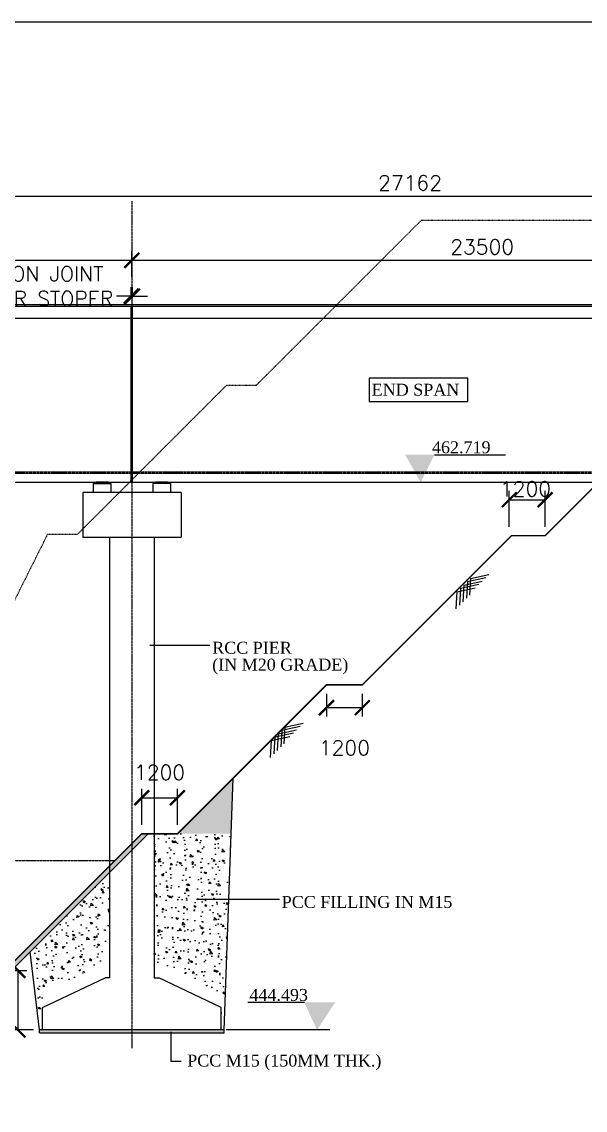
# Model space of a CAD drawing. Header units: inches. Extents: x -400915 to 515323, y 79868 to 577806.
# Drawn here: x 69791 to 88691, y 295461 to 331975 of the extents above; entities that cross this region are included whole.
import ezdxf

# ---------------------------------------------------------------- set-up
doc = ezdxf.new("R2010")
doc.units = ezdxf.units.IN
doc.header["$LTSCALE"] = 0.315
doc.header["$MEASUREMENT"] = 0
for name, pattern in [('ACAD_ISO03W100', [30, 12, -18]), ('CENTER', [50.8, 31.75, -6.35, 6.35, -6.35]), ('HIDDEN', [9.525, 6.35, -3.175])]:
    doc.linetypes.add(name, pattern=pattern)
doc.layers.get('0').update_dxf_attribs({"color": 9})
for name, color, linetype in [('CL', 5, 'CENTER'), ('exg canal', 253, 'Continuous'), ('rec', 7, 'Continuous'), ('stru', 2, 'Continuous')]:
    doc.layers.add(name, color=color, linetype=linetype)
for name, color, linetype, lineweight in [('crass barrier', 1, 'Continuous', 20), ('DIM', 1, 'Continuous', 20), ('RFC', 4, 'Continuous', 40), ('STRUC', 2, 'Continuous', 20)]:
    doc.layers.add(name, color=color, linetype=linetype, lineweight=lineweight)
doc.styles.add('ROMANS', font='ROMANS')
doc.styles.get("Standard").update_dxf_attribs({"font": 'romantic.ttf'})
doc.dimstyles.new('75', dxfattribs={"dimscale": 0, "dimtxt": 2.5, "dimasz": 2.5, "dimexe": 1.5, "dimexo": 1.5, "dimgap": 1, "dimtad": 1, "dimdec": 0, "dimzin": 0, "dimdsep": 46, "dimtxsty": 'ROMANS', "dimblk": 'ARCHTICK', "dimcen": -0.75, "dimclrd": 1, "dimclre": 1, "dimclrt": 3, "dimadec": 0, "dimazin": 0, "dimtfac": 1, "dimtdec": 0, "dimtofl": 0, "dimtmove": 0, "dimatfit": 3, "dimfxl": 1, "dimtolj": 1, "dimtzin": 0, "dimarcsym": 0})
doc.dimstyles.new('kri', dxfattribs={"dimtxt": 150, "dimasz": 125, "dimexe": 0.18, "dimexo": 0.0625, "dimgap": 0.09, "dimtad": 1, "dimdec": 0, "dimrnd": 1, "dimzin": 0, "dimdsep": 46, "dimtxsty": 'Standard', "dimblk": 'OBLIQUE', "dimcen": 0.09, "dimclrd": 1, "dimclre": 5, "dimclrt": 3, "dimadec": 0, "dimazin": 0, "dimtfac": 1, "dimtdec": 0, "dimtofl": 0, "dimtmove": 2, "dimatfit": 3, "dimfxl": 1, "dimtolj": 1, "dimtzin": 0, "dimarcsym": 0})

# ---------------------------------------------------------------- blocks, each defined once
blk = doc.blocks.new('_ArchTick')
at = {"layer": 'crass barrier', "color": 0, "const_width": 0.15}
blk.add_lwpolyline([(-0.5, -0.5), (0.5, 0.5)], dxfattribs=at)
blk = doc.blocks.new('*D80')
at = {"layer": 'Defpoints', "color": 0, "linetype": 'Continuous', "transparency": 16777216}
for p in [(96396, 326119), (69234, 325647), (96396, 325218)]:
    blk.add_point(p, dxfattribs=at)
at = {"layer": 'STRUC', "color": 1, "linetype": 'Continuous', "lineweight": -2, "transparency": 16777216}
for p, q in [((69234, 325947), (69234, 326419)), ((69234, 326119), (96396, 326119)), ((96396, 325518), (96396, 326419))]:
    blk.add_line(p, q, dxfattribs=at)
at = {"layer": 'STRUC', "color": 1, "linetype": 'Continuous', "lineweight": -2, "transparency": 16777216, "xscale": 500, "yscale": 500, "zscale": 500, "rotation": 180}
blk.add_blockref('_ArchTick', (69234, 326119), dxfattribs=at)
at = {"layer": 'STRUC', "color": 1, "linetype": 'Continuous', "lineweight": -2, "transparency": 16777216, "xscale": 500, "yscale": 500, "zscale": 500}
blk.add_blockref('_ArchTick', (96396, 326119), dxfattribs=at)
at = {"layer": 'STRUC', "color": 3, "linetype": 'Continuous', "transparency": 16777216, "insert": (82815, 326569), "char_height": 500, "attachment_point": 5, "style": 'ROMANS'}
blk.add_mtext('\\A1;27162', dxfattribs=at)
blk = doc.blocks.new('*D82')
at = {"layer": 'Defpoints', "color": 0, "linetype": 'Continuous', "transparency": 16777216}
for p in [(73484, 323972), (49984, 323129), (73484, 323129)]:
    blk.add_point(p, dxfattribs=at)
at = {"layer": 'STRUC', "color": 1, "linetype": 'Continuous', "lineweight": -2, "transparency": 16777216}
for p, q in [((49984, 323429), (49984, 324272)), ((73484, 323429), (73484, 324272)), ((49984, 323972), (73484, 323972))]:
    blk.add_line(p, q, dxfattribs=at)
at = {"layer": 'STRUC', "color": 1, "linetype": 'Continuous', "lineweight": -2, "transparency": 16777216, "xscale": 500, "yscale": 500, "zscale": 500, "rotation": 180}
blk.add_blockref('_ArchTick', (49984, 323972), dxfattribs=at)
at = {"layer": 'STRUC', "color": 1, "linetype": 'Continuous', "lineweight": -2, "transparency": 16777216, "xscale": 500, "yscale": 500, "zscale": 500}
blk.add_blockref('_ArchTick', (73484, 323972), dxfattribs=at)
at = {"layer": 'STRUC', "color": 3, "linetype": 'Continuous', "transparency": 16777216, "insert": (61734, 324422), "char_height": 500, "attachment_point": 5, "style": 'ROMANS'}
blk.add_mtext('\\A1;23500', dxfattribs=at)
blk = doc.blocks.new('*D83')
at = {"layer": 'Defpoints', "color": 0, "linetype": 'Continuous', "transparency": 16777216}
for p in [(96984, 323972), (73484, 323129), (96984, 322492)]:
    blk.add_point(p, dxfattribs=at)
at = {"layer": 'STRUC', "color": 1, "linetype": 'Continuous', "lineweight": -2, "transparency": 16777216}
for p, q in [((73484, 323429), (73484, 324272)), ((96984, 322792), (96984, 324272)), ((73484, 323972), (96984, 323972))]:
    blk.add_line(p, q, dxfattribs=at)
at = {"layer": 'STRUC', "color": 1, "linetype": 'Continuous', "lineweight": -2, "transparency": 16777216, "xscale": 500, "yscale": 500, "zscale": 500, "rotation": 180}
blk.add_blockref('_ArchTick', (73484, 323972), dxfattribs=at)
at = {"layer": 'STRUC', "color": 1, "linetype": 'Continuous', "lineweight": -2, "transparency": 16777216, "xscale": 500, "yscale": 500, "zscale": 500}
blk.add_blockref('_ArchTick', (96984, 323972), dxfattribs=at)
at = {"layer": 'STRUC', "color": 3, "linetype": 'Continuous', "transparency": 16777216, "insert": (85234, 324422), "char_height": 500, "attachment_point": 5, "style": 'ROMANS'}
blk.add_mtext('\\A1;23500', dxfattribs=at)
blk = doc.blocks.new('*D105')
at = {"layer": 'Defpoints', "color": 0, "linetype": 'Continuous', "transparency": 16777216}
for p in [(69234, 300154), (69661, 298154), (70484, 298154)]:
    blk.add_point(p, dxfattribs=at)
at = {"layer": 'STRUC', "color": 1, "linetype": 'Continuous', "lineweight": -2, "transparency": 16777216}
for p, q in [((69534, 300154), (69961, 300154)), ((69661, 300154), (69661, 298154)), ((70184, 298154), (69361, 298154))]:
    blk.add_line(p, q, dxfattribs=at)
at = {"layer": 'STRUC', "color": 1, "linetype": 'Continuous', "lineweight": -2, "transparency": 16777216, "xscale": 500, "yscale": 500, "zscale": 500}
for p, rotation in [((69661, 300154), 90), ((69661, 298154), 270)]:
    blk.add_blockref('_ArchTick', p, dxfattribs=dict(at, rotation=rotation))
at = {"layer": 'STRUC', "color": 3, "linetype": 'Continuous', "transparency": 16777216, "insert": (68311, 299154), "char_height": 500, "attachment_point": 5, "rotation": 90, "style": 'ROMANS'}
blk.add_mtext('\\A1;2000', dxfattribs=at)
blk = doc.blocks.new('_Oblique')
at = {"color": 0, "linetype": 'ByBlock', "lineweight": -2}
blk.add_line((-0.5, -0.5), (0.5, 0.5), dxfattribs=at)
blk = doc.blocks.new('*D95')
at = {"layer": 'Defpoints', "color": 0, "linetype": 'Continuous', "transparency": 16777216}
for p in [(73464, 322768), (73464, 322430), (73504, 322430)]:
    blk.add_point(p, dxfattribs=at)
at = {"layer": 'STRUC', "color": 1, "linetype": 'Continuous', "lineweight": -2, "transparency": 16777216}
for p, q in [((73464, 322730), (73464, 323068)), ((73504, 322730), (73504, 323068)), ((73464, 322768), (72964, 322768)), ((73504, 322768), (74004, 322768))]:
    blk.add_line(p, q, dxfattribs=at)
at = {"layer": 'STRUC', "color": 1, "linetype": 'Continuous', "lineweight": -2, "transparency": 16777216, "xscale": 500, "yscale": 500, "zscale": 500}
blk.add_blockref('_ArchTick', (73464, 322768), dxfattribs=at)
at = {"layer": 'STRUC', "color": 1, "linetype": 'Continuous', "lineweight": -2, "transparency": 16777216, "xscale": 500, "yscale": 500, "zscale": 500, "rotation": 180}
blk.add_blockref('_ArchTick', (73504, 322768), dxfattribs=at)
at = {"layer": 'STRUC', "color": 3, "linetype": 'Continuous', "transparency": 16777216, "insert": (69442, 323101), "char_height": 500, "attachment_point": 5, "style": 'ROMANS'}
blk.add_mtext('\\A1; EXPANSION JOINT \\PWITH WATER STOPER', dxfattribs=at)
blk = doc.blocks.new('*D101')
at = {"layer": 'Defpoints', "color": 0, "linetype": 'Continuous', "transparency": 16777216}
for p in [(80014, 309734), (81214, 309734), (81214, 308967)]:
    blk.add_point(p, dxfattribs=at)
at = {"layer": 'STRUC', "color": 1, "linetype": 'Continuous', "lineweight": -2, "transparency": 16777216}
for p, q in [((80014, 309434), (80014, 308667)), ((81214, 309434), (81214, 308667)), ((80014, 308967), (81214, 308967))]:
    blk.add_line(p, q, dxfattribs=at)
at = {"layer": 'STRUC', "color": 1, "linetype": 'Continuous', "lineweight": -2, "transparency": 16777216, "xscale": 500, "yscale": 500, "zscale": 500, "rotation": 180}
blk.add_blockref('_ArchTick', (80014, 308967), dxfattribs=at)
at = {"layer": 'STRUC', "color": 1, "linetype": 'Continuous', "lineweight": -2, "transparency": 16777216, "xscale": 500, "yscale": 500, "zscale": 500}
blk.add_blockref('_ArchTick', (81214, 308967), dxfattribs=at)
at = {"layer": 'STRUC', "color": 3, "linetype": 'Continuous', "transparency": 16777216, "insert": (80614, 307617), "char_height": 500, "attachment_point": 5, "style": 'ROMANS'}
blk.add_mtext('\\A1;1200', dxfattribs=at)
blk = doc.blocks.new('*D102')
at = {"layer": 'Defpoints', "color": 0, "linetype": 'Continuous', "transparency": 16777216}
for p in [(75014, 305943), (73814, 304734), (75014, 304734)]:
    blk.add_point(p, dxfattribs=at)
at = {"layer": 'STRUC', "color": 1, "linetype": 'Continuous', "lineweight": -2, "transparency": 16777216}
for p, q in [((73814, 305034), (73814, 306243)), ((75014, 305034), (75014, 306243)), ((73814, 305943), (75014, 305943))]:
    blk.add_line(p, q, dxfattribs=at)
at = {"layer": 'STRUC', "color": 1, "linetype": 'Continuous', "lineweight": -2, "transparency": 16777216, "xscale": 500, "yscale": 500, "zscale": 500, "rotation": 180}
blk.add_blockref('_ArchTick', (73814, 305943), dxfattribs=at)
at = {"layer": 'STRUC', "color": 1, "linetype": 'Continuous', "lineweight": -2, "transparency": 16777216, "xscale": 500, "yscale": 500, "zscale": 500}
blk.add_blockref('_ArchTick', (75014, 305943), dxfattribs=at)
at = {"layer": 'STRUC', "color": 3, "linetype": 'Continuous', "transparency": 16777216, "insert": (74414, 306793), "char_height": 500, "attachment_point": 5, "style": 'ROMANS'}
blk.add_mtext('\\A1;1200', dxfattribs=at)
blk = doc.blocks.new('*D93')
at = {"layer": 'Defpoints', "color": 0, "linetype": 'Continuous', "transparency": 16777216}
for p in [(87345, 315943), (86145, 314734), (87345, 314734)]:
    blk.add_point(p, dxfattribs=at)
at = {"layer": 'STRUC', "color": 1, "linetype": 'Continuous', "lineweight": -2, "transparency": 16777216}
for p, q in [((86145, 315034), (86145, 316243)), ((87345, 315034), (87345, 316243)), ((86145, 315943), (87345, 315943))]:
    blk.add_line(p, q, dxfattribs=at)
at = {"layer": 'STRUC', "color": 1, "linetype": 'Continuous', "lineweight": -2, "transparency": 16777216, "xscale": 500, "yscale": 500, "zscale": 500, "rotation": 180}
blk.add_blockref('_ArchTick', (86145, 315943), dxfattribs=at)
at = {"layer": 'STRUC', "color": 1, "linetype": 'Continuous', "lineweight": -2, "transparency": 16777216, "xscale": 500, "yscale": 500, "zscale": 500}
blk.add_blockref('_ArchTick', (87345, 315943), dxfattribs=at)
at = {"layer": 'STRUC', "color": 3, "linetype": 'Continuous', "transparency": 16777216, "insert": (86688, 316305), "char_height": 500, "attachment_point": 5, "style": 'ROMANS'}
blk.add_mtext('\\A1;1200', dxfattribs=at)

msp = doc.modelspace()

# ---------------------------------------------------------------- hatches: boundary and pattern name
at = {"layer": 'rec', "ltscale": 0.5}
h = msp.add_hatch(dxfattribs=at)
h.set_pattern_fill('AR-CONC', color=256, scale=100, style=0)
h.set_pattern_definition([(50, (11688.96, 2758.6), (717.2602, -62.7521), [75, -825]), (355, (11688.96, 2758.6), (-138.7513, 752.1921), [60, -660]), (100.4514, (11748.7, 2753.36), (578.5094, 689.4395), [63.7402, -701.1421]), (46.1842, (11689, 2958.6), (1067.241, -165.519), [112.5, -1237.5]), (96.6356, (11777.9, 2944.8), (934.6627, 974.118), [95.6103, -1051.713]), (351.1842, (11689, 2958.6), (934.662, 974.1186), [90, -990]), (21, (11788.96, 2908.6), (596.907, -402.6189), [75, -825]), (326, (11788.96, 2908.6), (243.3153, 725.15), [60, -660]), (71.4514, (11838.7, 2875.04), (840.2226, 322.5305), [63.7402, -701.1421]), (37.5, (11688.96, 2758.6), (12.15986, 332.89385), [0, -652, 0, -670, 0, -662.5]), (7.5, (11688.96, 2758.6), (263.06954, 394.4117), [0, -382, 0, -637, 0, -252.5]), (327.5, (11465.96, 2758.6), (533.82244, -22.55487), [0, -250, 0, -780, 0, -1035]), (317.5, (11365.96, 2758.6), (583.1862, 100.105), [0, -325, 0, -518, 0, -735])])
h.paths.add_polyline_path([(46583.5, 306604.9), (46654.3, 304734.2), (48454.3, 304734.2)])
h.paths.add_polyline_path([(76885, 306604.9), (75014.3, 304734.2), (76814.3, 304734.2)])
h = msp.add_hatch(dxfattribs=at)
h.set_pattern_fill('AR-SAND', color=256, scale=100, style=0)
h.set_pattern_definition([(37.5, (11688.96, 2758.59), (-6.299336, 192.68238), [0, -152, 0, -170, 0, -162.5]), (7.5, (11688.96, 2758.6), (176.97767, 282.2146), [0, -82, 0, -137, 0, -52.5]), (327.5, (11565.96, 2758.59), (311.41419, 0.565905), [0, -50, 0, -180, 0, -235]), (317.5, (11565.96, 2758.6), (300.61266, 87.76756), [0, -25, 0, -118, 0, -135])])
h.paths.add_polyline_path([(49654.3, 304734.2), (49442.1, 304734.2), (49984.3, 304192), (49984.3, 304404.2)])
h.paths.add_polyline_path([(49984.3, 304404.2), (49984.3, 304192), (50734.3, 303442), (50734.3, 303654.2)])
h.paths.add_polyline_path([(50734.3, 303654.2), (50734.3, 303442), (54172.1, 300004.2), (69296.4, 300004.2), (72734.3, 303442), (72734.3, 303654.2), (69234.3, 300154.2), (54234.3, 300154.2)])
h.paths.add_polyline_path([(73484.3, 304192), (73484.3, 304404.2), (72734.3, 303654.2), (72734.3, 303442)])
h.paths.add_polyline_path([(74026.4, 304734.2), (73814.3, 304734.2), (73484.3, 304404.2), (73484.3, 304192)])
h.paths.add_polyline_path([(54307.6, 298628), (54307.6, 300180.3), (54907.6, 300180.3), (54907.6, 298628)], flags=9)
h.paths.add_polyline_path([(68161, 298628), (68161, 300180.3), (68761, 300180.3), (68761, 298628)], flags=9)
h = msp.add_hatch(dxfattribs=at)
h.set_pattern_fill('AR-CONC', color=256, scale=100, style=0)
h.set_pattern_definition([(130, (111779.6, 2758.6), (-717.2602, -62.7521), [75, -825]), (185, (111779.6, 2758.6), (138.7513, 752.1921), [60, -660]), (79.5486, (111719.8, 2753.36), (-578.5094, 689.4395), [63.7402, -701.1421]), (133.8158, (111779.6, 2958.6), (-1067.241, -165.519), [112.5, -1237.5]), (83.3644, (111690.6, 2944.8), (-934.6627, 974.118), [95.6103, -1051.713]), (188.8158, (111779.6, 2958.6), (-934.662, 974.1186), [90, -990]), (159, (111679.6, 2908.6), (-596.907, -402.6189), [75, -825]), (214, (111679.6, 2908.6), (-243.3153, 725.15), [60, -660]), (108.5486, (111629.8, 2875.04), (-840.2226, 322.5305), [63.7402, -701.1421]), (142.5, (111779.57, 2758.6), (-12.15986, 332.89385), [0, -652, 0, -670, 0, -662.5]), (172.5, (111779.57, 2758.6), (-263.06954, 394.4117), [0, -382, 0, -637, 0, -252.5]), (212.5, (112002.57, 2758.6), (-533.82244, -22.55487), [0, -250, 0, -780, 0, -1035]), (222.5, (112102.57, 2758.6), (-583.1862, 100.105), [0, -325, 0, -518, 0, -735])])
h.paths.add_polyline_path([(72734.3, 303442), (72734.3, 300404.2), (72584.3, 300404.2), (70484.3, 299404.2), (70484.3, 298654.2), (70384.3, 298654.2), (70072.1, 300779.8)])
h.paths.add_polyline_path([(74234.3, 304734.2), (76814.3, 304734.2), (76584.3, 298654.2), (76484.3, 298654.2), (76484.3, 299404.2), (74384.3, 300404.2), (74234.3, 300404.2)])
h = msp.add_hatch(dxfattribs=at)
h.set_pattern_fill('AR-CONC', color=6, scale=30, style=0)
h.set_pattern_definition([(130, (111779.57, 2258.59), (-215.17805, -18.82564), [22.5, -247.5]), (185, (111779.57, 2258.59), (41.6254, 225.65764), [18, -198]), (79.5486, (111761.64, 2257.02), (-173.55281, 206.83186), [19.12206, -210.34263]), (133.8158, (111779.57, 2318.6), (-320.17231, -49.6557), [33.75, -371.25]), (83.3644, (111752.9, 2314.45), (-280.3988, 292.23536), [28.6831, -315.5139]), (188.8158, (111779.57, 2318.6), (-280.3986, 292.23558), [27, -297]), (159, (111749.57, 2303.59), (-179.07212, -120.78567), [22.5, -247.5]), (214, (111749.57, 2303.59), (-72.9946, 217.54501), [18, -198]), (108.5486, (111734.65, 2293.52), (-252.06679, 96.75915), [19.12206, -210.34263]), (142.5, (111779.57, 2258.59), (-3.647957, 99.868156), [0, -195.6, 0, -201, 0, -198.75]), (172.5, (111779.57, 2258.59), (-78.92086, 118.323514), [0, -114.6, 0, -191.1, 0, -75.75]), (212.5, (111846.47, 2258.59), (-160.14673, -6.766462), [0, -75, 0, -234, 0, -310.5]), (222.5, (111876.47, 2258.59), (-174.95585, 30.031495), [0, -97.5, 0, -155.4, 0, -220.5])])
h.paths.add_polyline_path([(73484.3, 298154.2), (76584.3, 298154.2), (76584.3, 298054.2), (73484.3, 298054.2)])
h.paths.add_polyline_path([(70384.3, 298154.2), (73484.3, 298154.2), (73484.3, 298054.2), (70384.3, 298054.2)])

# ---------------------------------------------------------------- linework, layer by layer
for p, q in [((83635, 317447.3), (86017.4, 317447.3)), ((79270.8, 299079.4), (77369.4, 299079.4))]:
    msp.add_line(p, q)
at = {"layer": 'CL'}
for p, q in [((73484.3, 325957.3), (73484.3, 297530.2)), ((50554.3, 303834.2), (72914.3, 303834.2))]:
    msp.add_line(p, q, dxfattribs=at)
at = {"layer": 'DIM'}
for points in [[(83635, 317447.3), (82649.6, 317449.6), (83171.8, 316530.2)], [(79270.8, 299079.4), (80304.7, 299081.9), (79695.3, 298154.2)]]:
    msp.add_solid(points, dxfattribs=at)
at = {"layer": 'exg canal', "linetype": 'ACAD_ISO03W100', "ltscale": 0.5}
for p, q in [((77660.5, 319781.2), (83195.5, 325316.2)), ((83195.5, 325316.2), (118814.5, 325316.2)), ((71660.5, 314781.2), (76660.5, 319781.2)), ((76660.5, 319781.2), (77660.5, 319781.2)), ((68160.5, 309781.2), (70660.5, 314781.2)), ((70660.5, 314781.2), (71660.5, 314781.2))]:
    msp.add_line(p, q, dxfattribs=at)
at = {"layer": 'rec', "ltscale": 0.5}
for p, q in [((82729.5, 324850.2), (82729.5, 324850.2)), ((76584.3, 298154.2), (76885, 306604.9)), ((69296.4, 300004.2), (74026.4, 304734.2)), ((70384.3, 298154.2), (70072.1, 300779.8)), ((80127.9, 298154.2), (76647.6, 298154.2))]:
    msp.add_line(p, q, dxfattribs=at)
for points in [[(-21365, 331974.8), (142023.4, 331974.8), (142023.4, 240004.4), (-21365, 240004.4)], [(81446.1, 319231.4), (84752.9, 319231.4), (84752.9, 320023.6), (81446.1, 320023.6)]]:
    msp.add_lwpolyline(points, close=True, dxfattribs=at)
at = {"layer": 'rec', "ltscale": 0.5, "const_width": 50}
for points in [[(61734.3, 300154.2), (69234.3, 300154.2), (73814.3, 304734.2), (75014.3, 304734.2), (80014.3, 309734.2), (81214.3, 309734.2), (86214.3, 314734.2), (87344.8, 314734.2), (92344.8, 319734.2), (95344.8, 319734.2), (103717.8, 325316.2), (135118.1, 325316.2)], [(61734.3, 300154.2), (69234.3, 300154.2), (73814.3, 304734.2), (75014.3, 304734.2), (80014.3, 309734.2), (81214.3, 309734.2), (86214.3, 314734.2), (87344.8, 314734.2), (92344.8, 319734.2), (95344.8, 319734.2), (103717.8, 325316.2), (136668.7, 325316.2)]]:
    msp.add_lwpolyline(points, dxfattribs=at)
at = {"layer": 'RFC', "lineweight": 15}
for p, q in [((26484.3, 322492.2), (96984.3, 322492.2)), ((50004.3, 322430.2), (73464.3, 322430.2)), ((73464.3, 316530.2), (73464.3, 322430.2)), ((73504.3, 322430.2), (96984.3, 322430.2)), ((73504.3, 316530.2), (73504.3, 322430.2)), ((50004.3, 322030.2), (73464.3, 322030.2)), ((73504.3, 322030.2), (96984.3, 322030.2)), ((50004.3, 316530.2), (73464.3, 316530.2)), ((73504.3, 316530.2), (96984.3, 316530.2))]:
    msp.add_line(p, q, dxfattribs=at)
at = {"layer": 'RFC', "linetype": 'HIDDEN', "lineweight": 15}
for p, q in [((26484.3, 316880.2), (73464.3, 316880.2)), ((26484.3, 316830.2), (73464.3, 316830.2)), ((73504.3, 316880.2), (96984.3, 316880.2)), ((73504.3, 316830.2), (96984.3, 316830.2))]:
    msp.add_line(p, q, dxfattribs=at)
at = {"layer": 'stru'}
for p, q in [((72184.3, 316480.2), (72784.3, 316480.2)), ((72184.3, 316480.2), (72184.3, 316180.2)), ((72284.3, 316530.2), (72284.3, 316480.2)), ((72684.3, 316530.2), (72284.3, 316530.2)), ((72684.3, 316530.2), (72684.3, 316480.2)), ((72684.3, 316530.2), (72684.3, 316480.2)), ((72784.3, 316480.2), (72784.3, 316180.2)), ((74784.3, 316480.2), (74184.3, 316480.2)), ((74184.3, 316480.2), (74184.3, 316180.2)), ((74284.3, 316530.2), (74284.3, 316480.2)), ((74684.3, 316530.2), (74284.3, 316530.2)), ((74684.3, 316530.2), (74684.3, 316480.2)), ((74784.3, 316480.2), (74784.3, 316180.2)), ((75134.3, 316180.2), (75134.3, 314680.2)), ((71834.3, 314680.2), (75134.3, 314680.2)), ((72734.3, 314680.2), (72734.3, 299904.2)), ((74234.3, 314680.2), (74234.3, 299904.2)), ((70484.3, 298904.2), (72584.3, 299904.2)), ((72734.3, 299904.2), (72584.3, 299904.2)), ((74234.3, 299904.2), (74384.3, 299904.2)), ((76484.3, 298904.2), (74384.3, 299904.2)), ((70484.3, 298154.2), (70484.3, 298904.2)), ((76484.3, 298154.2), (76484.3, 298904.2)), ((76584.3, 298154.2), (70384.3, 298154.2)), ((70384.3, 298054.2), (70384.3, 298154.2)), ((70384.3, 298054.2), (76584.3, 298054.2)), ((76584.3, 298054.2), (76584.3, 298154.2))]:
    msp.add_line(p, q, dxfattribs=at)
at = {"layer": 'stru', "color": 3}
for p, q in [((84736.9, 313201.8), (85357.5, 313335)), ((84838.6, 313303.5), (84805.5, 312735.7)), ((84838.6, 313303.5), (85459.2, 313436.7)), ((84383.8, 312848.7), (85004.4, 312981.9)), ((84506.4, 312971.2), (84473.2, 312403.4)), ((84506.4, 312971.2), (85126.9, 313104.5)), ((84614.3, 313079.1), (84581.1, 312511.3)), ((84614.3, 313079.1), (85234.8, 313212.4)), ((84736.9, 313201.8), (84703.8, 312634)), ((84383.8, 312848.7), (84350.7, 312280.9)), ((78390.1, 308092.3), (79010.7, 308225.6)), ((78512.8, 308215), (78479.7, 307647.2)), ((78512.8, 308215), (79133.3, 308348.2)), ((78614.5, 308316.7), (78581.4, 307748.9)), ((78614.5, 308316.7), (79235, 308449.9)), ((78159.7, 307861.9), (78126.6, 307294.1)), ((78159.7, 307861.9), (78780.2, 307995.1)), ((78282.2, 307984.4), (78249.1, 307416.6)), ((78282.2, 307984.4), (78902.8, 308117.7)), ((78390.1, 308092.3), (78357, 307524.5))]:
    msp.add_line(p, q, dxfattribs=at)
at = {"layer": 'stru'}
msp.add_lwpolyline([(75134.3, 316180.2), (74484.3, 316180.2), (73484.3, 316180.2), (72484.3, 316180.2), (71834.3, 316180.2), (71834.3, 315430.2), (71834.3, 314680.2)], dxfattribs=at)

# ---------------------------------------------------------------- texts
for s, p in [('END SPAN', (81530.5, 319432.3)), ('462.719', (83551.9, 317500.8)), ('RCC PIER', (76179.8, 310775.4)), ('(IN M20 GRADE)', (76179.8, 310210.2)), ('PCC FILLING IN M15', (78511.3, 302248.7)), ('444.493', (77426.5, 299129.9)), ('PCC M15 (150MM THK.)', (75340.7, 296927.1))]:
    msp.add_text(s, height=400, dxfattribs=at).set_placement(p)

# ---------------------------------------------------------------- dimensions: what is measured, and where the dimension line sits
at = {"layer": 'STRUC', "linetype": 'Continuous'}
for base, p1, p2, picture, middle in [((96396.3, 326118.9), (69234.3, 325647.5), (96396.3, 325217.6), '*D80', (82815.3, 326568.9)), ((73484.3, 323971.9), (49984.3, 323128.7), (73484.3, 323128.7), '*D82', (61734.3, 324421.9)), ((96984.3, 323971.9), (73484.3, 323128.7), (96984.3, 322492.2), '*D83', (85234.3, 324421.9)), ((81214.3, 308967), (80014.3, 309734.2), (81214.3, 309734.2), '*D101', (80614.3, 307617)), ((75014.3, 305942.5), (73814.3, 304734.2), (75014.3, 304734.2), '*D102', (74414.3, 306792.5))]:
    dim = msp.add_linear_dim(base=base, p1=p1, p2=p2, dimstyle='75', override={"dimscale": 200, "dimtmove": 2}, dxfattribs=at)
    dim.commit()
    dim.dimension.update_dxf_attribs({"geometry": picture, "text_midpoint": middle})
dim = msp.add_linear_dim(base=(73464.3, 322767.5), p1=(73504.3, 322430.2), p2=(73464.3, 322430.2), angle=180, text=' EXPANSION JOINT \\PWITH WATER STOPER', dimstyle='75', override={"dimscale": 200, "dimtmove": 2}, dxfattribs=at)
dim.commit()
dim.dimension.update_dxf_attribs({"geometry": '*D95', "text_midpoint": (69441.6, 323101.2), "dimtype": 160})
dim = msp.add_linear_dim(base=(87344.8, 315942.5), p1=(86144.8, 314734.2), p2=(87344.8, 314734.2), dimstyle='75', override={"dimscale": 200, "dimtmove": 2}, dxfattribs=at)
dim.commit()
dim.dimension.update_dxf_attribs({"geometry": '*D93', "text_midpoint": (86687.9, 316304.5), "dimtype": 160})
dim = msp.add_linear_dim(base=(69661, 298154.2), p1=(69234.3, 300154.2), p2=(70484.3, 298154.2), angle=90, dimstyle='75', override={"dimscale": 200, "dimtmove": 2}, dxfattribs=at)
dim.commit()
dim.dimension.update_dxf_attribs({"geometry": '*D105', "text_midpoint": (68311, 299154.2)})

# ---------------------------------------------------------------- leaders
at = {"layer": 'rec', "ltscale": 0.5}
for points in [[(74084.3, 311065.7), (76101, 311065.7)], [(75657.5, 302538.9), (78432.5, 302538.9)], [(74795.4, 298096.1), (74795.4, 297105.9), (75140.4, 297105.9)]]:
    msp.add_leader(points, dimstyle='kri', override={"dimgap": 0.09, "dimtad": 0}, dxfattribs=at)

doc.saveas('drawing.dxf')
